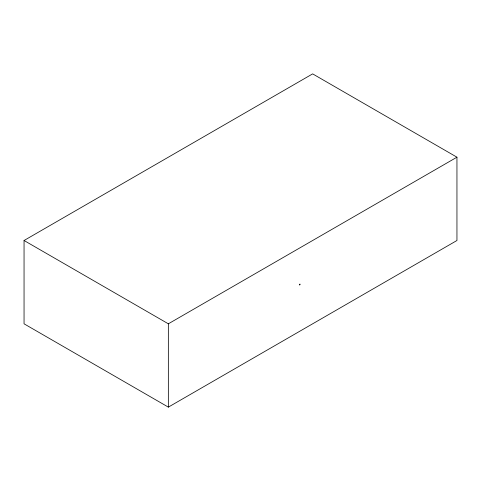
<?xml version="1.0" encoding="UTF-8"?>
<svg xmlns="http://www.w3.org/2000/svg" width="481" height="481" viewBox="0 0 481 481"><rect width="100%" height="100%" fill="white"/><g stroke="black" fill="none" stroke-linecap="round" stroke-linejoin="round"><path stroke-width="0.72" d="M24.05 240.5L312.65 73.876L456.95 157.191L456.95 240.5L168.35 407.124L24.05 323.809L24.05 240.5L168.35 323.809L456.95 157.191M168.35 323.809L168.35 407.124M299.94 284.151L299.753 284.932L299.94 284.151"/></g></svg>
